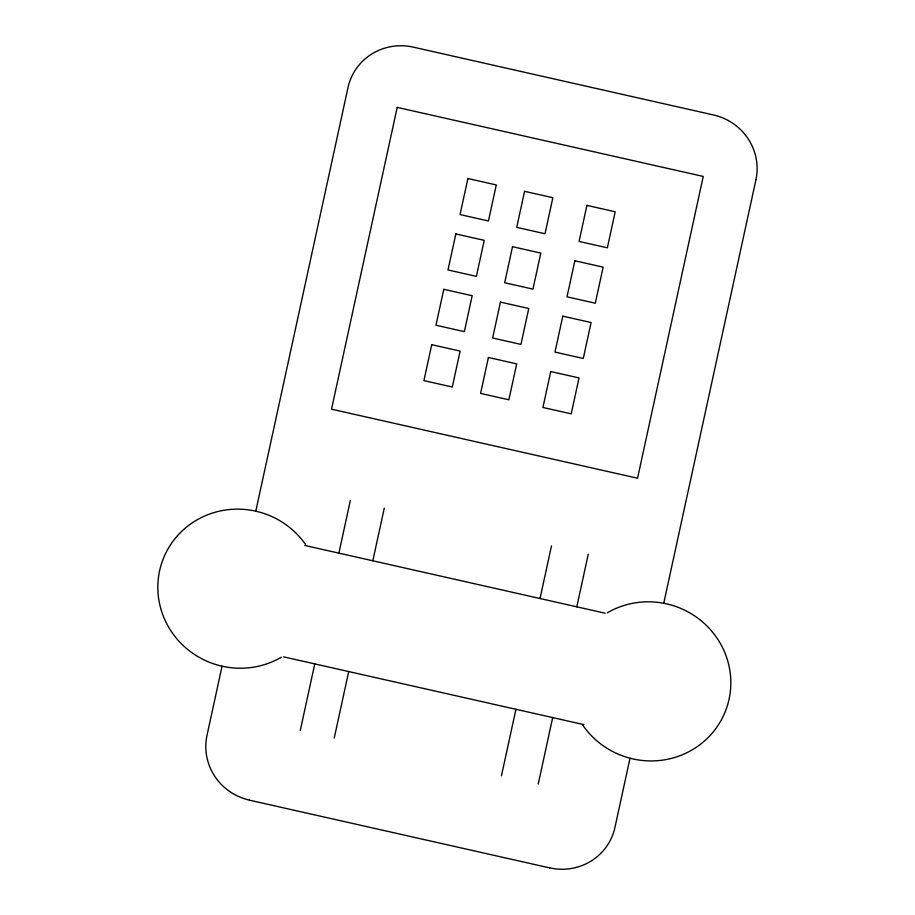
<?xml version="1.0" encoding="UTF-8"?>
<svg xmlns="http://www.w3.org/2000/svg" width="915" height="915" viewBox="0 0 915 915"><rect width="100%" height="100%" fill="white"/><g stroke="black" fill="none" stroke-linecap="round" stroke-linejoin="round"><path stroke-width="1.37" d="M222.059 666.177L206.996 735.386A55.197 53.791 21 0 0 249.383 800.11M255.788 511.199L347.997 87.588A55.22 53.802 21 0 1 413.283 47.134L713.54 114.97A55.22 53.802 21 0 1 755.939 179.614M300.303 730.342L314.771 663.901M338.882 553.14L350.331 500.516M334.25 738.005L348.707 671.564M372.817 560.792L384.277 508.18M501.466 775.726L515.923 709.285M540.033 598.524L551.482 545.9M538.226 784.029L552.694 717.589M576.805 606.817L588.254 554.204M630.012 758.226L614.949 827.435A55.197 53.791 21 0 1 549.652 867.866M663.752 603.248L755.962 179.637M304.832 545.454L605.089 613.199M283.547 656.856L583.919 724.634M249.383 800.156L549.652 867.9M281.328 657.199A81.355 79.273 21 0 1 170.533 630.263A81.355 79.273 21 0 1 194.174 521.596A81.355 79.273 21 0 1 305.782 544.814M607.286 612.844A81.389 79.296 21 0 1 718.126 639.791A81.389 79.296 21 0 1 694.451 748.493A81.389 79.296 21 0 1 582.821 725.24M397.213 107.387L331.527 409.177L637.549 478.225L703.235 176.435L397.213 107.387M431.731 344.692L423.908 380.617L452.307 387.022L460.119 351.097L431.731 344.692M443.786 289.312L435.963 325.237L464.363 331.642L472.174 295.717L443.786 289.312M455.842 233.92L447.995 269.959L476.395 276.364L484.229 240.325L455.842 233.92M467.897 178.539L460.051 214.579L488.45 220.984L496.285 184.944L467.897 178.539M488.404 357.479L480.592 393.404L508.877 399.786L516.701 363.861L488.404 357.479M500.459 302.099L492.647 338.024L520.932 344.406L528.756 308.481L500.459 302.099M512.514 246.707L504.68 282.746L532.965 289.129L540.811 253.089L512.514 246.707M524.569 191.327L516.735 227.366L545.02 233.748L552.854 197.709L524.569 191.327M550.75 371.547L542.927 407.472L571.212 413.854L579.035 377.929L550.75 371.547M562.805 316.155L554.982 352.092L583.267 358.474L591.09 322.538L562.805 316.155M574.86 260.775L567.014 296.815L595.299 303.197L603.145 267.157L574.86 260.775M586.915 205.395L579.069 241.434L607.354 247.816L615.2 211.777L586.915 205.395"/></g></svg>
